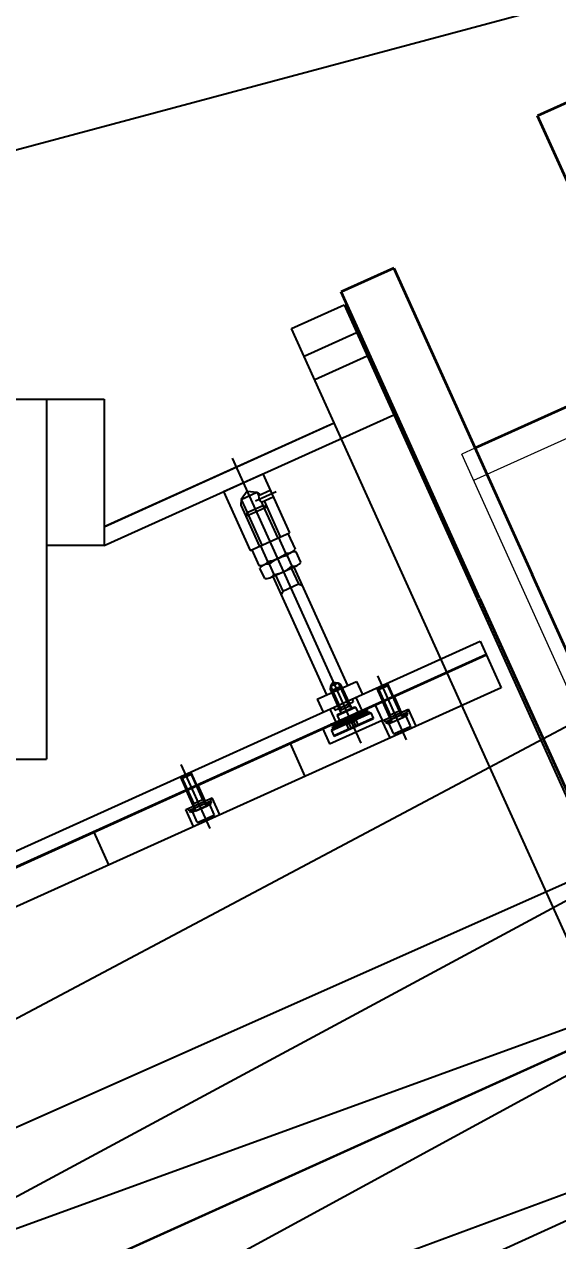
# Model space of a CAD drawing. Header units: millimetres. Extents: x -4562 to 17216, y -5211 to 6025.
# Drawn here: x 4547 to 4918, y 459 to 1306 of the extents above; entities that cross this region are included whole.
import ezdxf
from ezdxf.lldxf.tags import DXFTag

# ---------------------------------------------------------------- set-up
doc = ezdxf.new("R2010")
doc.units = ezdxf.units.MM
for name, color, linetype in [('cl', 2, 'CENTER'), ('D', 6, 'HIDDEN'), ('pl', 6, 'PHANTOM'), ('VV', 4, 'PHANTOM'), ('도면층7', 7, 'Continuous')]:
    doc.layers.add(name, color=color, linetype=linetype)
doc.layers.add('Hidden Edges(ISO)', color=136, linetype='DASHED', lineweight=9)
doc.layers.add('Visible Edges(ISO)', color=7, linetype='Continuous', lineweight=35)
doc.styles.add('s', font='romans.shx', dxfattribs={"width": 0.75, "oblique": 10, "bigfont": 'whgtxt.shx'})
doc.styles.get("Standard").update_dxf_attribs({"font": 'txt.shx', "bigfont": 'whgtxt.shx'})
tags = doc.linetypes.add('CENTER', pattern=[50.8, 31.75, -6.35, 6.35, -6.35]).pattern_tags.tags
tags[10:11] = [DXFTag(74, 4), DXFTag(75, 0), DXFTag(340, '0'), DXFTag(46, 1.0), DXFTag(50, 0.0), DXFTag(44, 0.0), DXFTag(45, 0.0)]
tags[8:9] = [DXFTag(74, 4), DXFTag(75, 0), DXFTag(340, '0'), DXFTag(46, 1.0), DXFTag(50, 0.0), DXFTag(44, 0.0), DXFTag(45, 0.0)]
tags[6:7] = [DXFTag(74, 4), DXFTag(75, 0), DXFTag(340, '0'), DXFTag(46, 1.0), DXFTag(50, 0.0), DXFTag(44, 0.0), DXFTag(45, 0.0)]
tags[4:5] = [DXFTag(74, 4), DXFTag(75, 0), DXFTag(340, '0'), DXFTag(46, 1.0), DXFTag(50, 0.0), DXFTag(44, 0.0), DXFTag(45, 0.0)]
tags = doc.linetypes.add('DASHED', pattern=[0.75, 0.5, -0.25]).pattern_tags.tags
tags[6:7] = [DXFTag(74, 4), DXFTag(75, 0), DXFTag(340, '0'), DXFTag(46, 1.0), DXFTag(50, 0.0), DXFTag(44, 0.0), DXFTag(45, 0.0)]
tags[4:5] = [DXFTag(74, 4), DXFTag(75, 0), DXFTag(340, '0'), DXFTag(46, 1.0), DXFTag(50, 0.0), DXFTag(44, 0.0), DXFTag(45, 0.0)]
tags = doc.linetypes.add('HIDDEN', pattern=[3, 2, -1]).pattern_tags.tags
tags[6:7] = [DXFTag(74, 4), DXFTag(75, 0), DXFTag(340, '0'), DXFTag(46, 1.0), DXFTag(50, 0.0), DXFTag(44, 0.0), DXFTag(45, 0.0)]
tags[4:5] = [DXFTag(74, 4), DXFTag(75, 0), DXFTag(340, '0'), DXFTag(46, 1.0), DXFTag(50, 0.0), DXFTag(44, 0.0), DXFTag(45, 0.0)]
tags = doc.linetypes.add('HIDDEN2', pattern=[4.7625, 3.175, -1.5875]).pattern_tags.tags
tags[6:7] = [DXFTag(74, 4), DXFTag(75, 0), DXFTag(340, '0'), DXFTag(46, 1.0), DXFTag(50, 0.0), DXFTag(44, 0.0), DXFTag(45, 0.0)]
tags[4:5] = [DXFTag(74, 4), DXFTag(75, 0), DXFTag(340, '0'), DXFTag(46, 1.0), DXFTag(50, 0.0), DXFTag(44, 0.0), DXFTag(45, 0.0)]
tags = doc.linetypes.add('PHANTOM', pattern=[17.5, 10, -1.5, 1.5, -1.5, 1.5, -1.5]).pattern_tags.tags
tags[14:15] = [DXFTag(74, 4), DXFTag(75, 0), DXFTag(340, '0'), DXFTag(46, 1.0), DXFTag(50, 0.0), DXFTag(44, 0.0), DXFTag(45, 0.0)]
tags[12:13] = [DXFTag(74, 4), DXFTag(75, 0), DXFTag(340, '0'), DXFTag(46, 1.0), DXFTag(50, 0.0), DXFTag(44, 0.0), DXFTag(45, 0.0)]
tags[10:11] = [DXFTag(74, 4), DXFTag(75, 0), DXFTag(340, '0'), DXFTag(46, 1.0), DXFTag(50, 0.0), DXFTag(44, 0.0), DXFTag(45, 0.0)]
tags[8:9] = [DXFTag(74, 4), DXFTag(75, 0), DXFTag(340, '0'), DXFTag(46, 1.0), DXFTag(50, 0.0), DXFTag(44, 0.0), DXFTag(45, 0.0)]
tags[6:7] = [DXFTag(74, 4), DXFTag(75, 0), DXFTag(340, '0'), DXFTag(46, 1.0), DXFTag(50, 0.0), DXFTag(44, 0.0), DXFTag(45, 0.0)]
tags[4:5] = [DXFTag(74, 4), DXFTag(75, 0), DXFTag(340, '0'), DXFTag(46, 1.0), DXFTag(50, 0.0), DXFTag(44, 0.0), DXFTag(45, 0.0)]
doc.dimstyles.new('AM_ISO$2', dxfattribs={"dimtxt": 3, "dimasz": 2.5, "dimexe": 1, "dimexo": 1, "dimgap": 1, "dimtad": 1, "dimdsep": 46, "dimtxsty": 's', "dimcen": 0, "dimclrd": 4, "dimclre": 4, "dimclrt": 3, "dimazin": 2, "dimtp": 0.1, "dimtm": 0.1, "dimtfac": 0.71, "dimtmove": 0, "dimatfit": 3, "dimfxl": 1, "dimlwd": 25, "dimlwe": 25, "dimarcsym": 0})
doc.dimstyles.new('ISO-25', dxfattribs={"dimscale": 30, "dimtxt": 2.5, "dimasz": 2.5, "dimexe": 1.25, "dimexo": 0.625, "dimtad": 1, "dimtoh": 1, "dimrnd": 0.005, "dimtxsty": 'Standard', "dimcen": 0, "dimazin": 2, "dimtfac": 1, "dimtmove": 0, "dimatfit": 3, "dimfxl": 1, "dimarcsym": 0})

# ---------------------------------------------------------------- blocks, each defined once
blk = doc.blocks.new('NBI-ent')
at = {"color": 1, "linetype": 'CENTER'}
for p, q in [((4691.21, 1003.91), (4780.82, 805.44)), ((4707.49, 974.29), (4721.89, 980.79)), ((4812.65, 807.84), (4792.51, 852.45)), ((4675.94, 746.12), (4655.8, 790.73))]:
    blk.add_line(p, q, dxfattribs=at)
at = {"color": 7, "linetype": 'Continuous'}
for p, q in [((4685.23, 980.69), (4712.57, 993.04)), ((4712.57, 993.04), (4731.09, 952.03)), ((4685.23, 980.69), (4703.75, 939.68)), ((4703.75, 939.68), (4731.09, 952.03)), ((4728.66, 937.78), (4723.73, 948.7)), ((4730.04, 951.55), (4734.97, 940.63)), ((4716.04, 932.09), (4711.11, 943)), ((4704.8, 940.15), (4709.73, 929.24)), ((4713.3, 929.73), (4732.24, 938.28)), ((4729.5, 935.92), (4732.78, 928.67)), ((4739.09, 931.52), (4735.81, 938.77)), ((4713.84, 920.12), (4710.57, 927.37)), ((4716.88, 930.22), (4720.16, 922.97)), ((4717.42, 920.62), (4736.35, 929.17)), ((4734.18, 928.18), (4771.42, 845.7)), ((4719.6, 921.6), (4756.84, 839.12)), ((4726.36, 911.48), (4737.29, 916.42)), ((4737.29, 916.42), (4739.94, 915.42)), ((4726.36, 911.48), (4725.36, 908.84)), ((4180.39, 567.87), (4863.94, 876.5)), ((4863.94, 876.5), (4878.55, 844.15)), ((4181.72, 556.95), (4868.26, 866.93)), ((4184.5, 558.75), (4868.06, 867.39)), ((4750.46, 836.24), (4777.8, 848.58)), ((4777.8, 848.58), (4781.92, 839.47)), ((4750.46, 836.24), (4754.57, 827.12)), ((4731.55, 805.21), (4741.84, 782.42)), ((4594.84, 743.48), (4605.13, 720.69))]:
    blk.add_line(p, q, dxfattribs=at)
at = {"color": 6, "linetype": 'HIDDEN'}
for p, q in [((4697.55, 975.28), (4697.15, 971.3)), ((4701.59, 980.91), (4697.55, 975.28)), ((4697.55, 975.28), (4708.49, 980.22)), ((4697.55, 975.28), (4701.67, 966.17)), ((4701.59, 980.91), (4708.49, 980.22)), ((4708.49, 980.22), (4709.52, 977.94)), ((4708.49, 980.22), (4710.83, 978.54)), ((4709.52, 977.94), (4717.72, 981.65)), ((4711.57, 973.39), (4719.78, 977.09)), ((4713.4, 974.21), (4715.25, 970.11)), ((4697.15, 971.3), (4700.67, 963.52)), ((4700.67, 963.52), (4715.25, 970.11)), ((4701.67, 966.17), (4700.67, 963.52)), ((4701.67, 966.17), (4712.6, 971.11)), ((4701.67, 966.17), (4711.95, 943.38)), ((4711.57, 973.39), (4712.6, 971.11)), ((4712.6, 971.11), (4722.89, 948.32)), ((4712.6, 971.11), (4715.25, 970.11)), ((4715.25, 970.11), (4724.71, 949.14)), ((4700.67, 963.52), (4710.13, 942.56)), ((4761.61, 848), (4759.58, 845.18)), ((4759.58, 845.18), (4765.05, 847.65)), ((4761.61, 848), (4765.05, 847.65)), ((4765.05, 847.65), (4766.68, 846.49)), ((4765.05, 847.65), (4772.46, 831.25)), ((4798.66, 847.03), (4807.35, 827.8)), ((4808.49, 826.78), (4799.23, 847.29)), ((4759.58, 845.18), (4759.39, 843.19)), ((4759.39, 843.19), (4766.9, 826.54)), ((4759.58, 845.18), (4766.99, 828.78)), ((4760.32, 841.13), (4767.61, 844.42)), ((4760.32, 841.13), (4760.82, 842.45)), ((4760.82, 842.45), (4766.29, 844.92)), ((4766.29, 844.92), (4767.61, 844.42)), ((4766.68, 846.49), (4774.19, 829.84)), ((4801.2, 823.49), (4791.94, 843.99)), ((4792.51, 844.25), (4801.19, 825.02)), ((4799.98, 845.62), (4792.69, 842.33)), ((4793, 843.16), (4792.69, 842.33)), ((4799.16, 845.94), (4793, 843.16)), ((4799.98, 845.62), (4799.16, 845.94)), ((4761.86, 830.41), (4762.69, 828.59)), ((4762.69, 828.59), (4775.45, 834.35)), ((4764.37, 824.85), (4777.13, 830.62)), ((4764.62, 825.52), (4776.47, 830.87)), ((4766.99, 828.78), (4772.46, 831.25)), ((4772.46, 831.25), (4773.78, 830.75)), ((4774.62, 836.18), (4775.45, 834.35)), ((4776.47, 830.87), (4777.13, 830.62)), ((4777.13, 830.62), (4780.22, 823.78)), ((4777.36, 837.41), (4781.47, 828.3)), ((4790.59, 832.41), (4795.53, 821.47)), ((4795.81, 834.22), (4800.74, 823.28)), ((4804.01, 837.92), (4808.95, 826.99)), ((4759.13, 829.18), (4763.25, 820.07)), ((4760.38, 814.27), (4787.72, 826.62)), ((4760.63, 814.93), (4787.06, 826.87)), ((4789.36, 822.97), (4762.02, 810.63)), ((4789.11, 822.31), (4762.68, 810.38)), ((4764.62, 825.52), (4764.37, 824.85)), ((4764.37, 824.85), (4767.46, 818.02)), ((4766.22, 820.53), (4772.69, 823.45)), ((4766.49, 827.46), (4766.99, 828.78)), ((4766.58, 819.59), (4773.1, 822.54)), ((4767.04, 818.71), (4773.51, 821.63)), ((4771.06, 818.55), (4773.42, 821.83)), ((4779.16, 826.37), (4772.69, 823.45)), ((4779.62, 825.49), (4773.1, 822.54)), ((4777.44, 821.43), (4773.42, 821.83)), ((4779.98, 824.55), (4773.51, 821.63)), ((4779.16, 826.37), (4785.01, 829.89)), ((4779.16, 826.37), (4779.67, 825.52)), ((4779.62, 825.49), (4785.53, 829.04)), ((4779.62, 825.49), (4786.19, 827.57)), ((4779.98, 824.55), (4779.68, 825.5)), ((4779.98, 824.55), (4786.49, 826.61)), ((4785.53, 829.04), (4785.01, 829.89)), ((4786.19, 827.57), (4786.49, 826.61)), ((4787.06, 826.87), (4787.72, 826.62)), ((4787.72, 826.62), (4789.36, 822.97)), ((4789.36, 822.97), (4789.11, 822.31)), ((4795.73, 821.02), (4813.96, 829.25)), ((4797.1, 821.64), (4797.76, 820.18)), ((4801.77, 821.99), (4798.4, 819.98)), ((4798.49, 820.51), (4812.52, 826.84)), ((4812.29, 824.44), (4800.44, 819.09)), ((4812.29, 824.44), (4800.44, 819.09)), ((4812.29, 824.44), (4800.44, 819.09)), ((4801.19, 825.02), (4800.88, 824.19)), ((4801.11, 823.45), (4802.01, 821.44)), ((4807.35, 827.8), (4801.19, 825.02)), ((4802.72, 820.12), (4801.2, 823.49)), ((4801.77, 821.99), (4801.86, 822.03)), ((4809.15, 825.32), (4801.86, 822.03)), ((4802.63, 820.07), (4810.1, 823.45)), ((4808.17, 827.49), (4807.35, 827.8)), ((4809.15, 825.32), (4808.49, 826.78)), ((4808.58, 826.82), (4809.49, 824.82)), ((4809.15, 825.32), (4809.24, 825.36)), ((4810.01, 823.41), (4809.15, 825.32)), ((4809.24, 825.37), (4812.98, 826.56)), ((4809.4, 824.77), (4809.49, 824.82)), ((4809.49, 824.82), (4813.23, 826.01)), ((4809.77, 823.95), (4809.86, 824)), ((4809.86, 824), (4813.23, 826.01)), ((4810.11, 823.44), (4809.86, 824)), ((4810.11, 823.44), (4813.48, 825.46)), ((4815.38, 817.6), (4812.29, 824.44)), ((4812.52, 826.84), (4813.25, 827.17)), ((4812.59, 828.63), (4813.25, 827.17)), ((4812.98, 826.56), (4813.23, 826.01)), ((4813.48, 825.46), (4813.23, 826.01)), ((4819.31, 817.4), (4813.96, 829.25)), ((4754.13, 815.95), (4759.07, 805.01)), ((4759.07, 805.01), (4795.53, 821.47)), ((4766.22, 820.53), (4759.71, 818.47)), ((4760.01, 817.51), (4759.71, 818.47)), ((4766.58, 819.59), (4760.01, 817.51)), ((4760.63, 814.93), (4760.38, 814.27)), ((4760.38, 814.27), (4762.02, 810.63)), ((4766.58, 819.59), (4760.67, 816.04)), ((4760.67, 816.04), (4761.19, 815.19)), ((4767.04, 818.71), (4761.19, 815.19)), ((4766.22, 820.53), (4766.52, 819.58)), ((4767.04, 818.71), (4766.53, 819.56)), ((4777.44, 821.43), (4771.06, 818.55)), ((4772.71, 814.9), (4771.06, 818.55)), ((4774.3, 815.62), (4772.66, 819.27)), ((4777.49, 817.06), (4775.85, 820.71)), ((4779.09, 817.78), (4777.44, 821.43)), ((4801.08, 809.17), (4795.73, 821.02)), ((4798.49, 820.51), (4797.76, 820.18)), ((4798.4, 819.98), (4798.64, 819.43)), ((4802.01, 821.44), (4798.64, 819.43)), ((4802.38, 820.62), (4798.64, 819.43)), ((4798.89, 818.88), (4798.64, 819.43)), ((4802.63, 820.07), (4798.89, 818.88)), ((4803.53, 812.25), (4800.44, 819.09)), ((4802.01, 821.44), (4802.1, 821.48)), ((4802.38, 820.62), (4802.48, 820.66)), ((4802.63, 820.07), (4802.38, 820.62)), ((4815.13, 816.94), (4804.19, 812)), ((4815.38, 817.6), (4815.13, 816.94)), ((4762.02, 810.63), (4762.68, 810.38)), ((4803.53, 812.25), (4804.19, 812)), ((4664.49, 761.76), (4655.23, 782.27)), ((4655.8, 782.52), (4664.48, 763.29)), ((4663.27, 783.9), (4655.98, 780.6)), ((4656.29, 781.43), (4655.98, 780.6)), ((4662.45, 784.21), (4656.29, 781.43)), ((4661.95, 785.3), (4670.63, 766.07)), ((4663.27, 783.9), (4662.45, 784.21)), ((4671.78, 765.05), (4662.52, 785.56)), ((4659.1, 772.49), (4664.03, 761.55)), ((4667.3, 776.19), (4672.24, 765.26)), ((4659.02, 759.29), (4677.25, 767.52)), ((4661.78, 758.78), (4675.81, 765.12)), ((4675.58, 762.71), (4663.73, 757.36)), ((4675.58, 762.71), (4663.73, 757.36)), ((4675.58, 762.71), (4663.73, 757.36)), ((4664.48, 763.29), (4664.17, 762.47)), ((4670.63, 766.07), (4664.48, 763.29)), ((4672.44, 763.59), (4665.15, 760.3)), ((4671.46, 765.76), (4670.63, 766.07)), ((4672.44, 763.59), (4671.78, 765.05)), ((4671.87, 765.09), (4672.78, 763.09)), ((4672.44, 763.59), (4672.53, 763.64)), ((4673.3, 761.68), (4672.44, 763.59)), ((4672.53, 763.64), (4676.27, 764.83)), ((4672.69, 763.05), (4672.78, 763.09)), ((4672.78, 763.09), (4676.52, 764.28)), ((4673.15, 762.27), (4676.52, 764.28)), ((4673.4, 761.72), (4676.77, 763.73)), ((4678.67, 755.87), (4675.58, 762.71)), ((4675.81, 765.12), (4676.54, 765.45)), ((4675.88, 766.9), (4676.54, 765.45)), ((4676.27, 764.83), (4676.52, 764.28)), ((4676.77, 763.73), (4676.52, 764.28)), ((4682.6, 755.67), (4677.25, 767.52)), ((4664.37, 747.44), (4659.02, 759.29)), ((4660.39, 759.91), (4661.05, 758.45)), ((4661.78, 758.78), (4661.05, 758.45)), ((4665.05, 760.26), (4661.69, 758.25)), ((4661.69, 758.25), (4661.93, 757.7)), ((4665.3, 759.71), (4661.93, 757.7)), ((4665.67, 758.89), (4661.93, 757.7)), ((4662.18, 757.15), (4661.93, 757.7)), ((4665.92, 758.34), (4662.18, 757.15)), ((4666.82, 750.52), (4663.73, 757.36)), ((4664.4, 761.72), (4665.3, 759.71)), ((4666.01, 758.39), (4664.49, 761.76)), ((4665.06, 760.26), (4665.15, 760.3)), ((4665.3, 759.71), (4665.39, 759.75)), ((4665.67, 758.89), (4665.76, 758.93)), ((4665.92, 758.34), (4665.67, 758.89)), ((4665.92, 758.35), (4673.39, 761.72)), ((4678.42, 755.21), (4667.48, 750.27)), ((4673.06, 762.23), (4673.15, 762.27)), ((4673.4, 761.72), (4673.15, 762.27)), ((4678.67, 755.87), (4678.42, 755.21)), ((4666.82, 750.52), (4667.48, 750.27))]:
    blk.add_line(p, q, dxfattribs=at)
at = {"color": 3, "linetype": 'Continuous'}
for p, q in [((4732.36, 927.36), (4737.29, 916.42)), ((4721.42, 922.42), (4726.36, 911.48))]:
    blk.add_line(p, q, dxfattribs=at)
blk.add_line((4878.55, 844.15), (4181.72, 529.52))
at = {"color": 6, "linetype": 'HIDDEN'}
blk.add_arc((4715.52, 977.91), 6, 179.67568, 228.92432, dxfattribs=at)
at = {"color": 7, "linetype": 'Continuous'}
for centre, radius, start, end in [((4729.61, 944.1), 6.38, 261.44778, 327.15222), ((4710.68, 935.55), 6.38, 261.44778, 327.15222), ((4712.9, 955.88), 24, 277.52933, 311.07067), ((4732.65, 912.13), 24, 97.52933, 131.07067), ((4734.87, 932.46), 6.38, 81.44778, 147.15222), ((4715.93, 923.91), 6.38, 81.44778, 147.15222), ((4717.01, 946.76), 24, 277.52933, 311.07067), ((4733.73, 934.98), 6.38, 261.44778, 327.15222), ((4714.79, 926.43), 6.38, 261.44778, 327.15222)]:
    blk.add_arc(centre, radius, start, end, dxfattribs=at)
blk = doc.blocks.new('*D145')
at = {"color": 0, "lineweight": -2}
for p, q in [((12836.03, 4142.8), (13614.6, 2418.46)), ((13530.81, 2421.78), (4553.49, -1631.64)), ((3722, 27.66), (4500.56, -1696.68))]:
    blk.add_line(p, q, dxfattribs=at)
at = {"color": 0}
for points in [[(13525.67, 2433.17), (13535.95, 2410.38), (13599.17, 2452.64)], [(4548.34, -1620.25), (4558.63, -1643.03), (4485.13, -1662.5)]]:
    blk.add_solid(points, dxfattribs=at)
at = {"layer": 'Defpoints', "color": 0}
for p in [(12828.31, 4159.89), (3714.28, 44.75), (4485.13, -1662.5)]:
    blk.add_point(p, dxfattribs=at)
at = {"color": 0, "insert": (9019, 446.33), "char_height": 75, "attachment_point": 5, "rotation": 24.3}
blk.add_mtext('10000', dxfattribs=at)
blk = doc.blocks.new('*D146')
at = {"color": 0, "lineweight": -2}
for p, q in [((13099.51, 3496.46), (13750.9, 1735.52)), ((13667.55, 1744.67), (4429.51, -1672.59)), ((3720.78, 27.16), (4372.17, -1733.78))]:
    blk.add_line(p, q, dxfattribs=at)
at = {"color": 0}
for points in [[(13663.21, 1756.39), (13671.89, 1732.95), (13737.89, 1770.69)], [(4425.17, -1660.86), (4433.84, -1684.31), (4359.16, -1698.61)]]:
    blk.add_solid(points, dxfattribs=at)
at = {"layer": 'Defpoints', "color": 0}
for p in [(13093.01, 3514.04), (3714.28, 44.75), (4359.16, -1698.61)]:
    blk.add_point(p, dxfattribs=at)
at = {"color": 0, "insert": (9026.84, 94.66), "char_height": 75, "attachment_point": 5, "rotation": 20.3}
blk.add_mtext('9999,83', dxfattribs=at)
blk = doc.blocks.new('*D147')
at = {"color": 0, "lineweight": -2}
for p, q in [((12510.01, 4802.05), (11851.35, 6025.31)), ((3130.55, 1287.05), (11803.1, 5956.74)), ((3705.39, 61.25), (3046.73, 1284.51))]:
    blk.add_line(p, q, dxfattribs=at)
at = {"color": 0}
for points in [[(11797.17, 5967.74), (11809.02, 5945.73), (11869.13, 5992.29)], [(3124.62, 1298.06), (3136.47, 1276.05), (3064.51, 1251.49)]]:
    blk.add_solid(points, dxfattribs=at)
at = {"layer": 'Defpoints', "color": 0}
for p in [(11869.13, 5992.29), (12518.9, 4785.54), (3714.28, 44.75)]:
    blk.add_point(p, dxfattribs=at)
at = {"color": 0, "insert": (7437.19, 3676.92), "char_height": 75, "attachment_point": 5, "rotation": 28.3}
blk.add_mtext('9999,83', dxfattribs=at)
blk = doc.blocks.new('*D151')
at = {"color": 0, "lineweight": -2}
blk.add_line((2555.79, 925.77), (2389.8, 481.81), dxfattribs=at)
blk.add_arc((2209.66, 0), 551.88, 7.79238, 61.70762, dxfattribs=at)
at = {"color": 0}
for points in [[(2466.07, 474.57), (2476.4, 497.34), (2402.93, 516.93)], [(2768.92, 75.68), (2743.97, 73.98), (2761.54, 0)]]:
    blk.add_solid(points, dxfattribs=at)
at = {"layer": 'Defpoints', "color": 0}
for p in [(2584.07, 1001.43), (2562.35, 943.33), (2717.04, 217.12), (0, 0), (6816.08, 0)]:
    blk.add_point(p, dxfattribs=at)
at = {"color": 0, "insert": (2714.46, 350.2), "char_height": 75, "attachment_point": 5, "rotation": 304.75}
blk.add_mtext('69,5°', dxfattribs=at)
blk = doc.blocks.new('*D153')
at = {"layer": 'D', "color": 4, "lineweight": 25}
blk.add_line((13177.46, 3545.28), (13817.51, 3782.05), dxfattribs=at)
blk.add_arc((3714.28, 44.75), 10737.31, 20.766913, 23.833087, dxfattribs=at)
at = {"layer": 'D', "color": 4}
for points in [[(13522.67, 4377.46), (13549.3, 4389.36), (13500.3, 4463.3)], [(13767.65, 3856.96), (13740.34, 3846.73), (13784.69, 3769.9)]]:
    blk.add_solid(points, dxfattribs=at)
at = {"layer": 'Defpoints', "color": 0}
for p in [(14488.24, 4909.38), (13695.28, 4003.22), (13144.63, 3533.14), (603.05, -1106.13), (-1447.72, -2285.99)]:
    blk.add_point(p, dxfattribs=at)
at = {"layer": 'D', "color": 3, "insert": (13729.5, 4152.29), "char_height": 105, "attachment_point": 5, "rotation": 292.3, "style": 's'}
blk.add_mtext('4°', dxfattribs=at)
blk = doc.blocks.new('*D154')
at = {"layer": 'D', "color": 4, "lineweight": 25}
blk.add_line((12597.98, 4828.13), (13199.26, 5151.88), dxfattribs=at)
blk.add_arc((3714.28, 44.75), 10737.55, 24.766903, 27.833097, dxfattribs=at)
at = {"layer": 'D', "color": 4}
for points in [[(13196.75, 5051.22), (13222.49, 5064.94), (13168.45, 5135.29)], [(13477.45, 4549.06), (13450.92, 4536.95), (13500.52, 4463.4)]]:
    blk.add_solid(points, dxfattribs=at)
at = {"layer": 'Defpoints', "color": 0}
for p in [(14488.24, 4909.38), (12567.16, 4811.53), (13395.05, 4689.92), (-1447.72, -2285.99), (-1128.19, -2562.65)]:
    blk.add_point(p, dxfattribs=at)
at = {"layer": 'D', "color": 3, "insert": (13418.79, 4841.01), "char_height": 105, "attachment_point": 5, "rotation": 296.3, "style": 's'}
blk.add_mtext('4°', dxfattribs=at)
blk = doc.blocks.new('A$C47267728')
at = {"layer": 'Hidden Edges(ISO)', "ltscale": 7.595727}
blk.add_line((30, 793), (30, 993), dxfattribs=at)
at = {"layer": 'Hidden Edges(ISO)', "ltscale": 0.951788}
blk.add_line((40, 993), (30, 993), dxfattribs=at)
at = {"layer": 'Hidden Edges(ISO)', "ltscale": 7.495164}
blk.add_line((30, 973), (185, 973), dxfattribs=at)
at = {"layer": 'Visible Edges(ISO)'}
for p, q in [((175, 0), (175, 1186)), ((205, 1186), (175, 1186)), ((0, 896.5), (0, 1130.5)), ((40, 1130.5), (0, 1130.5)), ((40, 1130.5), (40, 896.5)), ((175, 993), (40, 993)), ((0, 896.5), (0, 289.5)), ((40, 289.5), (40, 896.5))]:
    blk.add_line(p, q, dxfattribs=at)

msp = doc.modelspace()

# ---------------------------------------------------------------- linework, layer by layer
at = {"color": 1}
for p, q in [((12803.621, 4214.573), (-1589.614, -2189.94)), ((12853.003, 4105.205), (-1297.148, -2376.98))]:
    msp.add_line(p, q, dxfattribs=at)
at = {"color": 5}
msp.add_line((0, 0), (13093.005, 3514.042), dxfattribs=at)
at = {"layer": 'cl'}
for p, q in [((14488.242, 4909.376), (-1447.72, -2285.987)), ((-1128.187, -2562.654), (12567.164, 4811.533)), ((603.047, -1106.134), (13144.634, 3533.14))]:
    msp.add_line(p, q, dxfattribs=at)
at = {"layer": 'pl'}
for p, q in [((12490.538, 4838.292), (-1201.579, -2438.099)), ((12547.366, 4732.601), (-874.131, -2588.842)), ((13072.116, 3570.407), (933.191, -844.797))]:
    msp.add_line(p, q, dxfattribs=at)
at = {"layer": 'VV', "color": 4, "linetype": 'PHANTOM'}
for p, q in [((4732.613, 1094.252), (4769.069, 1110.712)), ((4769.069, 1110.712), (5211.447, 130.954)), ((5174.991, 114.493), (4732.613, 1094.252)), ((4741.254, 1075.112), (4777.711, 1091.573)), ((4748.662, 1058.707), (4785.118, 1075.167)), ((4522, 1045), (4602, 1045)), ((4562, 1045), (4562, 794.268)), ((4602, 1045), (4602, 943.112)), ((4602, 943.112), (4803.636, 1034.154)), ((4602, 956.279), (4762.242, 1028.631)), ((4602, 943.112), (4562, 943.112)), ((4522, 794.268), (4562, 794.268))]:
    msp.add_line(p, q, dxfattribs=at)
at = {"layer": 'VV', "color": 1, "linetype": 'CENTER'}
msp.add_line((3615.265, 0), (5263.679, 744.287), dxfattribs=at)
at = {"layer": '도면층7', "color": 7, "linetype": 'HIDDEN2', "ltscale": 10}
msp.add_line((4602, 956.384), (4758.9, 1027.227), dxfattribs=at)

# ---------------------------------------------------------------- block references
for name, p, rotation in [('A$C47267728', (5232.393, 89.43), 24.29999999996418), ('NBI-ent', (0, 0), 359.9999999999747)]:
    msp.add_blockref(name, p, dxfattribs=dict(rotation=rotation))

# ---------------------------------------------------------------- dimensions: what is measured, and where the dimension line sits
for p1, p2, distance, picture, middle in [((3714.2796, 44.7457), (12518.8993, 4785.5449), 1370.5622, '*D147', (7437.1915, 3676.9241)), ((12828.312, 4159.889), (3714.28, 44.746), 1873.211, '*D145', (9019.001, 446.333)), ((13093.0051, 3514.0416), (3714.2796, 44.7457), 1858.8037, '*D146', (9026.8441, 94.6603))]:
    dim = msp.add_aligned_dim(p1=p1, p2=p2, distance=distance, dimstyle='ISO-25')
    dim.commit()
    dim.dimension.update_dxf_attribs({"geometry": picture, "text_midpoint": middle})
dim = msp.add_angular_dim_2l(base=(2717.04, 217.115), line1=((0, 0), (6816.078, 0)), line2=((2584.075, 1001.426), (2562.353, 943.328)), dimstyle='ISO-25')
dim.commit()
dim.dimension.update_dxf_attribs({"geometry": '*D151', "text_midpoint": (2714.464, 350.197)})
at = {"layer": 'D'}
for base, line1, line2, picture, middle in [((13395.05, 4689.92), ((-1128.187, -2562.654), (12567.164, 4811.533)), ((14488.242, 4909.376), (-1447.72, -2285.987)), '*D154', (13418.789, 4841.013)), ((13695.28, 4003.222), ((14488.242, 4909.376), (-1447.72, -2285.987)), ((603.047, -1106.134), (13144.634, 3533.14)), '*D153', (13729.503, 4152.288))]:
    dim = msp.add_angular_dim_2l(base=base, line1=line1, line2=line2, dimstyle='AM_ISO$2', override={"dimscale": 35, "dimarcsym": 1}, dxfattribs=at)
    dim.commit()
    dim.dimension.update_dxf_attribs({"geometry": picture, "text_midpoint": middle})

doc.saveas('drawing.dxf')
